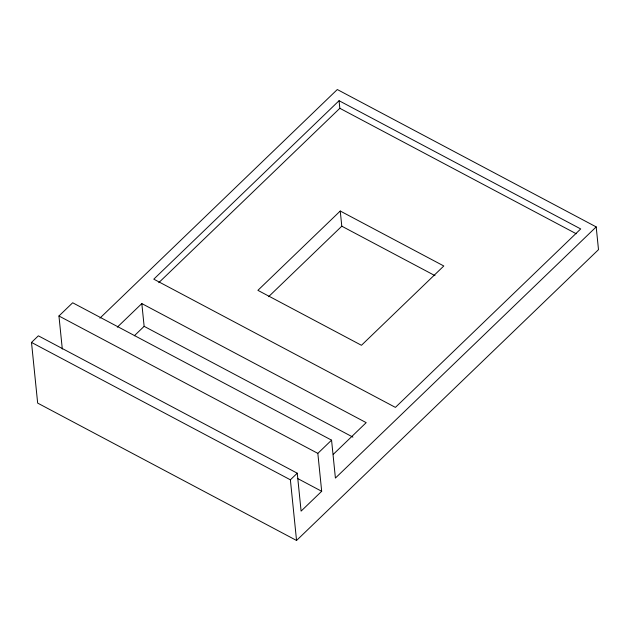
<?xml version="1.0" encoding="UTF-8"?>
<svg xmlns="http://www.w3.org/2000/svg" width="630" height="630" viewBox="0 0 630 630"><rect width="100%" height="100%" fill="white"/><g stroke="black" fill="none" stroke-linecap="round" stroke-linejoin="round"><path stroke-width="0.94" d="M99.91 318.166L337.302 89.531L596.193 226.902L598.5 249.653L296.549 540.469L37.658 403.098L31.5 342.429L38.359 335.822L297.25 473.201L301.101 511.111L321.686 491.29L317.835 453.372L331.561 440.149L72.678 302.77L58.952 315.992L62.307 349.044M339.066 100.713L153.783 279.169L395.412 407.39L580.695 228.934L339.066 100.713L339.838 108.297L158.791 282.665M117.314 327.183L141.821 303.581L366.195 422.643L333.278 454.34M134.332 335.774L144.136 326.332L141.821 303.581M340.247 211.026L257.898 290.343L361.455 345.295L443.803 265.978L340.247 211.026L341.791 226.194L268.593 296.698M296.549 540.469L290.383 479.808L297.25 473.201M596.193 226.902L335.412 478.068L331.561 440.149M339.838 108.297L576.253 233.754M341.791 226.194L434.991 275.649M144.136 326.332L352.91 437.118M58.952 315.992L317.835 453.372M297.36 478.375L321.686 491.29M31.5 342.429L290.383 479.808"/></g></svg>
